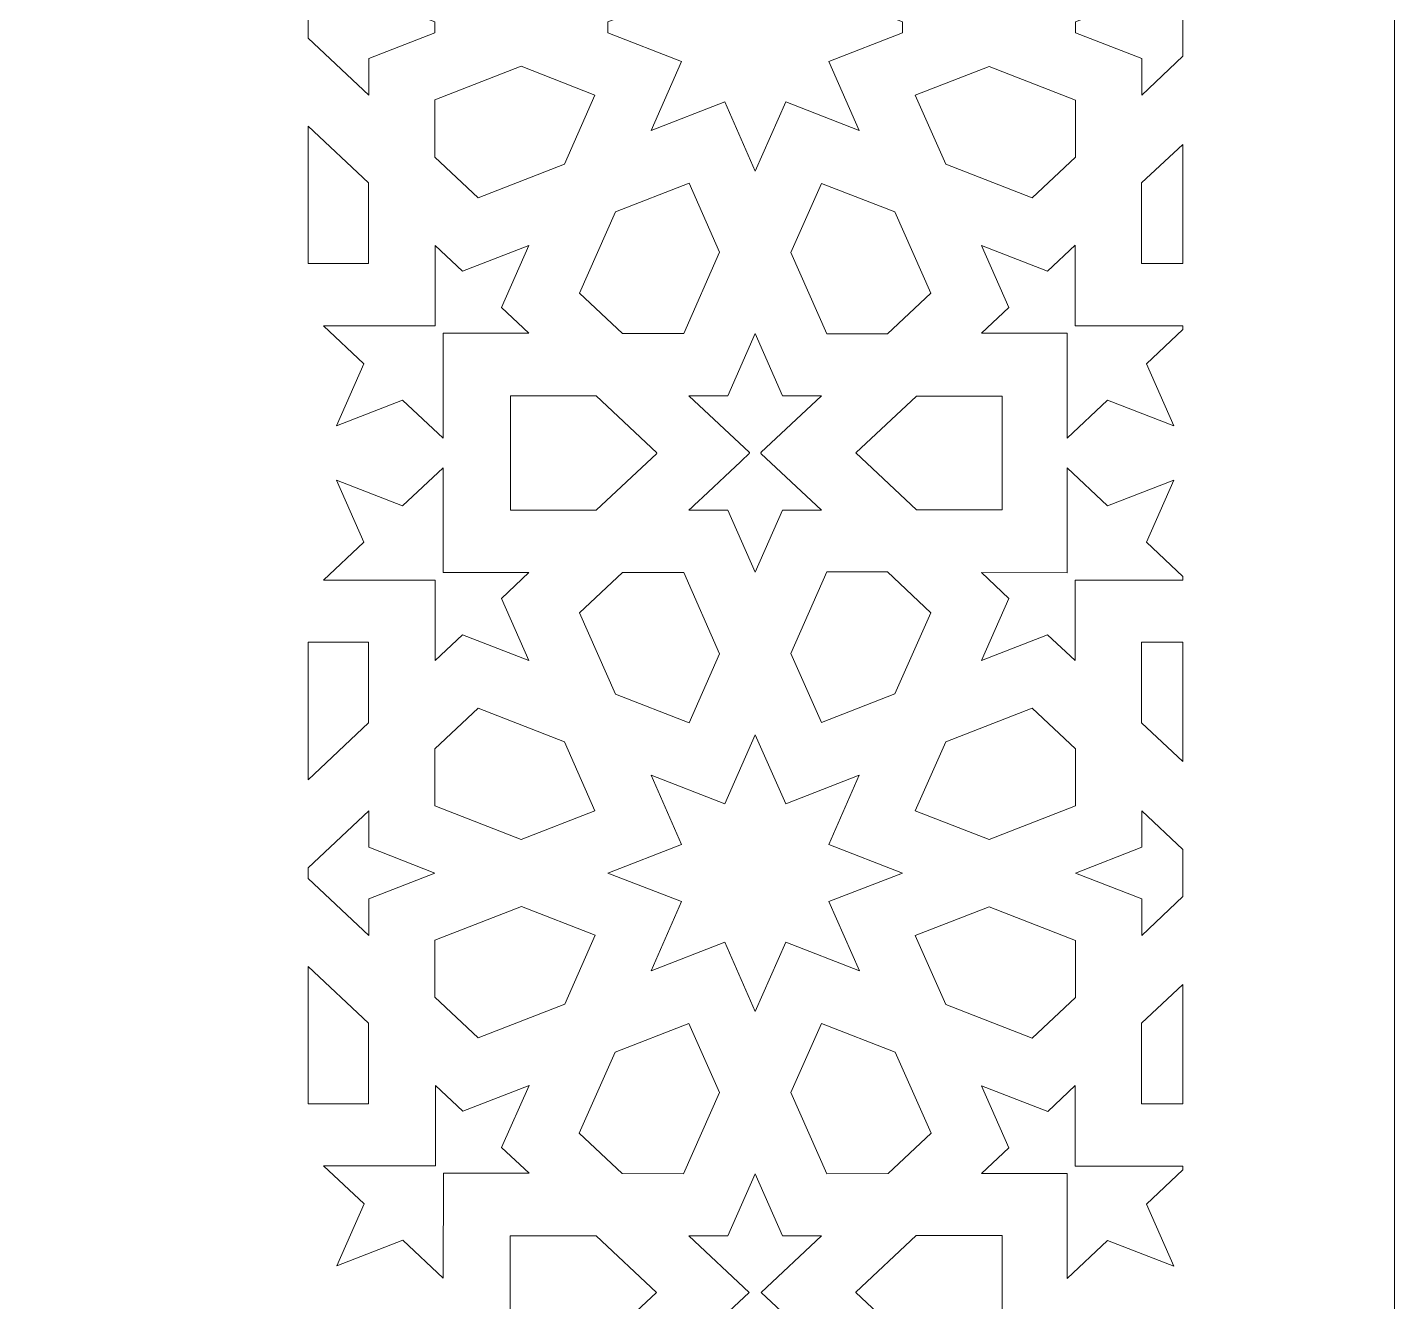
# Model space of a CAD drawing. Header units: millimetres. Extents: x -167 to 167, y -425 to 425.
# Drawn here: x 64.3 to 167, y -96 to -0.3 of the extents above; entities that cross this region are included whole.
import ezdxf

# ---------------------------------------------------------------- set-up
doc = ezdxf.new("R2010")
doc.units = ezdxf.units.MM
doc.header["$MEASUREMENT"] = 0
doc.layers.add('Layer 1', color=18, linetype='Continuous', true_color=0x000000)

msp = doc.modelspace()

# ---------------------------------------------------------------- linework, layer by layer
at = {"layer": 'Layer 1', "color": 250, "lineweight": 9, "true_color": 0x333333}
msp.add_lwpolyline([(-167.02, -424.72), (167.02, -424.72), (167.02, 424.72), (-167.02, 424.72)], close=True, dxfattribs=at)
for points, knots in [([(107.94, -0.28), (107.94, -0.28), (107.94, -0.7), (107.94, -0.7), (107.94, -0.7), (113.47, -2.85), (113.47, -2.85), (113.47, -2.85), (111.18, -8.04), (111.18, -8.04), (111.18, -8.04), (116.71, -5.89), (116.71, -5.89), (116.71, -5.89), (119, -11.08), (119, -11.08), (119, -11.08), (121.29, -5.89), (121.29, -5.89), (121.29, -5.89), (126.82, -8.04), (126.82, -8.04), (126.82, -8.04), (124.53, -2.85), (124.53, -2.85), (124.53, -2.85), (130.06, -0.7), (130.06, -0.7), (130.06, -0.7), (130.06, -0.28), (130.06, -0.28), (130.06, -0.28), (130.06, 0.13), (130.06, 0.13), (130.06, 0.13), (124.53, 2.28), (124.53, 2.28), (124.53, 2.28), (126.82, 7.47), (126.82, 7.47), (126.82, 7.47), (121.29, 5.32), (121.29, 5.32), (121.29, 5.32), (119, 10.52), (119, 10.52), (119, 10.52), (116.71, 5.32), (116.71, 5.32), (116.71, 5.32), (111.18, 7.47), (111.18, 7.47), (111.18, 7.47), (113.47, 2.28), (113.47, 2.28), (113.47, 2.28), (107.94, 0.13), (107.94, 0.13), (107.94, 0.13), (107.94, -0.28), (107.94, -0.28)], [0, 0, 0, 0, 0.05, 0.05, 0.05, 0.1, 0.1, 0.1, 0.15, 0.15, 0.15, 0.2, 0.2, 0.2, 0.25, 0.25, 0.25, 0.3, 0.3, 0.3, 0.35, 0.35, 0.35, 0.4, 0.4, 0.4, 0.45, 0.45, 0.45, 0.5, 0.5, 0.5, 0.55, 0.55, 0.55, 0.6, 0.6, 0.6, 0.65, 0.65, 0.65, 0.7, 0.7, 0.7, 0.75, 0.75, 0.75, 0.8, 0.8, 0.8, 0.85, 0.85, 0.85, 0.9, 0.9, 0.9, 0.95, 0.95, 0.95, 1, 1, 1, 1]), ([(85.43, 0.52), (85.43, 0.52), (89.98, 4.8), (89.98, 4.8), (89.98, 4.8), (89.98, 2.06), (89.98, 2.06), (89.98, 2.06), (94.95, 0.13), (94.95, 0.13), (94.95, 0.13), (94.95, -0.7), (94.95, -0.7), (94.95, -0.7), (89.98, -2.63), (89.98, -2.63), (89.98, -2.63), (89.98, -5.37), (89.98, -5.37), (89.98, -5.37), (85.43, -1.09), (85.43, -1.09), (85.43, -1.09), (85.42, -1.1), (85.42, -1.1), (85.42, -1.1), (85.42, 0.54), (85.42, 0.54), (85.42, 0.54), (85.43, 0.52), (85.43, 0.52)], [0, 0, 0, 0, 0.1, 0.1, 0.1, 0.2, 0.2, 0.2, 0.3, 0.3, 0.3, 0.4, 0.4, 0.4, 0.5, 0.5, 0.5, 0.6, 0.6, 0.6, 0.7, 0.7, 0.7, 0.8, 0.8, 0.8, 0.9, 0.9, 0.9, 1, 1, 1, 1]), ([(148.03, 2.06), (148.03, 2.06), (148.03, 4.8), (148.03, 4.8), (148.03, 4.8), (151.12, 1.89), (151.12, 1.89), (151.12, 1.89), (151.12, -2.46), (151.12, -2.46), (151.12, -2.46), (148.03, -5.37), (148.03, -5.37), (148.03, -5.37), (148.03, -2.63), (148.03, -2.63), (148.03, -2.63), (143.06, -0.7), (143.06, -0.7), (143.06, -0.7), (143.06, 0.13), (143.06, 0.13), (143.06, 0.13), (148.03, 2.06), (148.03, 2.06)], [0, 0, 0, 0, 0.1, 0.1, 0.1, 0.2, 0.2, 0.2, 0.3, 0.3, 0.3, 0.4, 0.4, 0.4, 0.5, 0.5, 0.5, 0.7, 0.7, 0.7, 0.9, 0.9, 0.9, 1, 1, 1, 1]), ([(101.43, -3.21), (101.43, -3.21), (106.97, -5.37), (106.97, -5.37), (106.97, -5.37), (104.68, -10.55), (104.68, -10.55), (104.68, -10.55), (98.19, -13.08), (98.19, -13.08), (98.19, -13.08), (94.94, -10.03), (94.94, -10.03), (94.94, -10.03), (94.94, -5.74), (94.94, -5.74), (94.94, -5.74), (101.43, -3.21), (101.43, -3.21)], [0, 0, 0, 0, 0.166667, 0.166667, 0.166667, 0.333333, 0.333333, 0.333333, 0.5, 0.5, 0.5, 0.666667, 0.666667, 0.666667, 0.833333, 0.833333, 0.833333, 1, 1, 1, 1]), ([(136.56, -3.22), (136.56, -3.22), (143.06, -5.75), (143.06, -5.75), (143.06, -5.75), (143.06, -10.04), (143.06, -10.04), (143.06, -10.04), (139.81, -13.09), (139.81, -13.09), (139.81, -13.09), (133.31, -10.56), (133.31, -10.56), (133.31, -10.56), (131.02, -5.38), (131.02, -5.38), (131.02, -5.38), (136.56, -3.22), (136.56, -3.22)], [0, 0, 0, 0, 0.166667, 0.166667, 0.166667, 0.333333, 0.333333, 0.333333, 0.5, 0.5, 0.5, 0.666667, 0.666667, 0.666667, 0.833333, 0.833333, 0.833333, 1, 1, 1, 1]), ([(89.97, -11.97), (89.97, -11.97), (89.97, -18.03), (89.97, -18.03), (89.97, -18.03), (85.42, -18.03), (85.42, -18.03), (85.42, -18.03), (85.42, -7.7), (85.42, -7.7), (85.42, -7.7), (89.97, -11.97), (89.97, -11.97)], [0, 0, 0, 0, 0.25, 0.25, 0.25, 0.5, 0.5, 0.5, 0.75, 0.75, 0.75, 1, 1, 1, 1]), ([(151.12, -9.07), (151.12, -9.07), (151.12, -18.03), (151.12, -18.03), (151.12, -18.03), (148.02, -18.03), (148.02, -18.03), (148.02, -18.03), (148.02, -11.97), (148.02, -11.97), (148.02, -11.97), (151.12, -9.07), (151.12, -9.07)], [0, 0, 0, 0, 0.25, 0.25, 0.25, 0.5, 0.5, 0.5, 0.75, 0.75, 0.75, 1, 1, 1, 1]), ([(108.5, -14.14), (108.5, -14.14), (114.03, -11.98), (114.03, -11.98), (114.03, -11.98), (116.32, -17.17), (116.32, -17.17), (116.32, -17.17), (113.63, -23.27), (113.63, -23.27), (113.63, -23.27), (109.03, -23.27), (109.03, -23.27), (109.03, -23.27), (105.8, -20.24), (105.8, -20.24), (105.8, -20.24), (108.5, -14.14), (108.5, -14.14)], [0, 0, 0, 0, 0.166667, 0.166667, 0.166667, 0.333333, 0.333333, 0.333333, 0.5, 0.5, 0.5, 0.666667, 0.666667, 0.666667, 0.833333, 0.833333, 0.833333, 1, 1, 1, 1]), ([(123.98, -12.01), (123.98, -12.01), (129.5, -14.15), (129.5, -14.15), (129.5, -14.15), (132.19, -20.25), (132.19, -20.25), (132.19, -20.25), (128.94, -23.31), (128.94, -23.31), (128.94, -23.31), (124.37, -23.31), (124.37, -23.31), (124.37, -23.31), (121.68, -17.2), (121.68, -17.2), (121.68, -17.2), (123.98, -12.01), (123.98, -12.01)], [0, 0, 0, 0, 0.166667, 0.166667, 0.166667, 0.333333, 0.333333, 0.333333, 0.5, 0.5, 0.5, 0.666667, 0.666667, 0.666667, 0.833333, 0.833333, 0.833333, 1, 1, 1, 1]), ([(94.97, -22.7), (94.97, -22.7), (94.97, -16.66), (94.97, -16.66), (94.97, -16.66), (97.03, -18.59), (97.03, -18.59), (97.03, -18.59), (102, -16.66), (102, -16.66), (102, -16.66), (99.94, -21.33), (99.94, -21.33), (99.94, -21.33), (102, -23.26), (102, -23.26), (102, -23.26), (95.57, -23.26), (95.57, -23.26), (95.57, -23.26), (95.56, -31.13), (95.56, -31.13), (95.56, -31.13), (92.52, -28.28), (92.52, -28.28), (92.52, -28.28), (87.56, -30.21), (87.56, -30.21), (87.56, -30.21), (89.61, -25.55), (89.61, -25.55), (89.61, -25.55), (86.57, -22.69), (86.57, -22.69), (86.57, -22.69), (94.97, -22.7), (94.97, -22.7)], [0, 0, 0, 0, 0.083333, 0.083333, 0.083333, 0.166667, 0.166667, 0.166667, 0.25, 0.25, 0.25, 0.333333, 0.333333, 0.333333, 0.416667, 0.416667, 0.416667, 0.5, 0.5, 0.5, 0.583333, 0.583333, 0.583333, 0.666667, 0.666667, 0.666667, 0.75, 0.75, 0.75, 0.833333, 0.833333, 0.833333, 0.916667, 0.916667, 0.916667, 1, 1, 1, 1]), ([(138.05, -21.32), (138.05, -21.32), (136, -16.66), (136, -16.66), (136, -16.66), (140.96, -18.59), (140.96, -18.59), (140.96, -18.59), (143.03, -16.65), (143.03, -16.65), (143.03, -16.65), (143.02, -22.69), (143.02, -22.69), (143.02, -22.69), (151.12, -22.69), (151.12, -22.69), (151.12, -22.69), (151.12, -22.98), (151.12, -22.98), (151.12, -22.98), (148.38, -25.55), (148.38, -25.55), (148.38, -25.55), (150.44, -30.21), (150.44, -30.21), (150.44, -30.21), (145.47, -28.28), (145.47, -28.28), (145.47, -28.28), (142.43, -31.13), (142.43, -31.13), (142.43, -31.13), (142.43, -23.25), (142.43, -23.25), (142.43, -23.25), (135.99, -23.26), (135.99, -23.26), (135.99, -23.26), (138.05, -21.32), (138.05, -21.32)], [0, 0, 0, 0, 0.076923, 0.076923, 0.076923, 0.153846, 0.153846, 0.153846, 0.230769, 0.230769, 0.230769, 0.307692, 0.307692, 0.307692, 0.384615, 0.384615, 0.384615, 0.461538, 0.461538, 0.461538, 0.538462, 0.538462, 0.538462, 0.615385, 0.615385, 0.615385, 0.692308, 0.692308, 0.692308, 0.769231, 0.769231, 0.769231, 0.846154, 0.846154, 0.846154, 0.923077, 0.923077, 0.923077, 1, 1, 1, 1]), ([(116.94, -27.95), (116.94, -27.95), (118.99, -23.29), (118.99, -23.29), (118.99, -23.29), (121.05, -27.95), (121.05, -27.95), (121.05, -27.95), (123.97, -27.95), (123.97, -27.95), (123.97, -27.95), (119.42, -32.22), (119.42, -32.22), (119.42, -32.22), (119.45, -32.25), (119.45, -32.25), (119.45, -32.25), (119.42, -32.28), (119.42, -32.28), (119.42, -32.28), (123.97, -36.55), (123.97, -36.55), (123.97, -36.55), (121.05, -36.55), (121.05, -36.55), (121.05, -36.55), (118.99, -41.21), (118.99, -41.21), (118.99, -41.21), (116.94, -36.55), (116.94, -36.55), (116.94, -36.55), (114.02, -36.55), (114.02, -36.55), (114.02, -36.55), (118.57, -32.28), (118.58, -32.28), (118.58, -32.28), (118.55, -32.25), (118.55, -32.25), (118.55, -32.25), (118.58, -32.22), (118.57, -32.22), (118.57, -32.22), (114.02, -27.95), (114.02, -27.95), (114.02, -27.95), (116.94, -27.95), (116.94, -27.95)], [0, 0, 0, 0, 0.045455, 0.045455, 0.045455, 0.090909, 0.090909, 0.090909, 0.136364, 0.136364, 0.136364, 0.272727, 0.272727, 0.272727, 0.318182, 0.318182, 0.318182, 0.454545, 0.454545, 0.454545, 0.5, 0.5, 0.5, 0.545455, 0.545455, 0.545455, 0.590909, 0.590909, 0.590909, 0.636364, 0.636364, 0.636364, 0.681818, 0.681818, 0.681818, 0.772727, 0.772727, 0.772727, 0.818182, 0.818182, 0.818182, 0.909091, 0.909091, 0.909091, 0.954545, 0.954545, 0.954545, 1, 1, 1, 1]), ([(107.07, -27.95), (107.07, -27.95), (111.61, -32.23), (111.61, -32.23), (111.61, -32.23), (111.58, -32.25), (111.58, -32.25), (111.58, -32.25), (111.61, -32.28), (111.61, -32.28), (111.61, -32.28), (107.07, -36.55), (107.07, -36.55), (107.07, -36.55), (100.62, -36.55), (100.62, -36.55), (100.62, -36.55), (100.62, -27.95), (100.62, -27.95), (100.62, -27.95), (107.07, -27.95), (107.07, -27.95)], [0, 0, 0, 0, 0.142857, 0.142857, 0.142857, 0.285714, 0.285714, 0.285714, 0.428571, 0.428571, 0.428571, 0.571429, 0.571429, 0.571429, 0.714286, 0.714286, 0.714286, 0.857143, 0.857143, 0.857143, 1, 1, 1, 1]), ([(131.11, -27.98), (131.11, -27.98), (137.56, -27.98), (137.56, -27.98), (137.56, -27.98), (137.56, -36.53), (137.56, -36.53), (137.56, -36.53), (131.11, -36.53), (131.11, -36.53), (131.11, -36.53), (126.57, -32.25), (126.57, -32.25), (126.57, -32.25), (131.11, -27.98), (131.11, -27.98)], [0, 0, 0, 0, 0.2, 0.2, 0.2, 0.4, 0.4, 0.4, 0.6, 0.6, 0.6, 0.8, 0.8, 0.8, 1, 1, 1, 1]), ([(89.61, -38.95), (89.61, -38.95), (87.56, -34.29), (87.56, -34.29), (87.56, -34.29), (92.52, -36.22), (92.52, -36.22), (92.52, -36.22), (95.56, -33.37), (95.56, -33.37), (95.56, -33.37), (95.57, -41.24), (95.57, -41.24), (95.57, -41.24), (102, -41.24), (102, -41.24), (102, -41.24), (99.94, -43.18), (99.94, -43.18), (99.94, -43.18), (102, -47.84), (102, -47.84), (102, -47.84), (97.03, -45.91), (97.03, -45.91), (97.03, -45.91), (94.97, -47.84), (94.97, -47.84), (94.97, -47.84), (94.97, -41.81), (94.97, -41.81), (94.97, -41.81), (86.57, -41.81), (86.57, -41.81), (86.57, -41.81), (89.61, -38.95), (89.61, -38.95)], [0, 0, 0, 0, 0.083333, 0.083333, 0.083333, 0.166667, 0.166667, 0.166667, 0.25, 0.25, 0.25, 0.333333, 0.333333, 0.333333, 0.416667, 0.416667, 0.416667, 0.5, 0.5, 0.5, 0.583333, 0.583333, 0.583333, 0.666667, 0.666667, 0.666667, 0.75, 0.75, 0.75, 0.833333, 0.833333, 0.833333, 0.916667, 0.916667, 0.916667, 1, 1, 1, 1]), ([(142.43, -41.25), (142.43, -41.25), (142.43, -33.37), (142.43, -33.37), (142.43, -33.37), (145.47, -36.22), (145.47, -36.22), (145.47, -36.22), (150.44, -34.29), (150.44, -34.29), (150.44, -34.29), (148.38, -38.95), (148.38, -38.95), (148.38, -38.95), (151.12, -41.52), (151.12, -41.52), (151.12, -41.52), (151.12, -41.81), (151.12, -41.81), (151.12, -41.81), (143.02, -41.81), (143.02, -41.81), (143.02, -41.81), (143.03, -47.85), (143.03, -47.85), (143.03, -47.85), (140.96, -45.91), (140.96, -45.91), (140.96, -45.91), (136, -47.84), (136, -47.84), (136, -47.84), (138.05, -43.18), (138.05, -43.18), (138.05, -43.18), (135.99, -41.24), (135.99, -41.24), (135.99, -41.24), (142.43, -41.25), (142.43, -41.25)], [0, 0, 0, 0, 0.076923, 0.076923, 0.076923, 0.153846, 0.153846, 0.153846, 0.230769, 0.230769, 0.230769, 0.307692, 0.307692, 0.307692, 0.384615, 0.384615, 0.384615, 0.461538, 0.461538, 0.461538, 0.538462, 0.538462, 0.538462, 0.615385, 0.615385, 0.615385, 0.692308, 0.692308, 0.692308, 0.769231, 0.769231, 0.769231, 0.846154, 0.846154, 0.846154, 0.923077, 0.923077, 0.923077, 1, 1, 1, 1]), ([(109.03, -41.23), (109.03, -41.23), (113.63, -41.23), (113.63, -41.23), (113.63, -41.23), (116.32, -47.33), (116.32, -47.33), (116.32, -47.33), (114.03, -52.52), (114.03, -52.52), (114.03, -52.52), (108.5, -50.36), (108.5, -50.36), (108.5, -50.36), (105.8, -44.26), (105.8, -44.26), (105.8, -44.26), (109.03, -41.23), (109.03, -41.23)], [0, 0, 0, 0, 0.166667, 0.166667, 0.166667, 0.333333, 0.333333, 0.333333, 0.5, 0.5, 0.5, 0.666667, 0.666667, 0.666667, 0.833333, 0.833333, 0.833333, 1, 1, 1, 1]), ([(124.37, -41.19), (124.37, -41.19), (128.94, -41.19), (128.94, -41.19), (128.94, -41.19), (132.19, -44.25), (132.19, -44.25), (132.19, -44.25), (129.5, -50.35), (129.5, -50.35), (129.5, -50.35), (123.98, -52.5), (123.98, -52.5), (123.98, -52.5), (121.68, -47.3), (121.68, -47.3), (121.68, -47.3), (124.37, -41.19), (124.37, -41.19)], [0, 0, 0, 0, 0.166667, 0.166667, 0.166667, 0.333333, 0.333333, 0.333333, 0.5, 0.5, 0.5, 0.666667, 0.666667, 0.666667, 0.833333, 0.833333, 0.833333, 1, 1, 1, 1]), ([(89.97, -46.47), (89.97, -46.47), (89.97, -52.53), (89.97, -52.53), (89.97, -52.53), (85.42, -56.8), (85.42, -56.8), (85.42, -56.8), (85.42, -46.47), (85.42, -46.47), (85.42, -46.47), (89.97, -46.47), (89.97, -46.47)], [0, 0, 0, 0, 0.25, 0.25, 0.25, 0.5, 0.5, 0.5, 0.75, 0.75, 0.75, 1, 1, 1, 1]), ([(151.12, -46.47), (151.12, -46.47), (151.12, -55.43), (151.12, -55.43), (151.12, -55.43), (148.02, -52.53), (148.02, -52.53), (148.02, -52.53), (148.02, -46.47), (148.02, -46.47), (148.02, -46.47), (151.12, -46.47), (151.12, -46.47)], [0, 0, 0, 0, 0.25, 0.25, 0.25, 0.5, 0.5, 0.5, 0.75, 0.75, 0.75, 1, 1, 1, 1]), ([(98.19, -51.42), (98.19, -51.42), (104.68, -53.95), (104.68, -53.95), (104.68, -53.95), (106.97, -59.13), (106.97, -59.13), (106.97, -59.13), (101.43, -61.29), (101.43, -61.29), (101.43, -61.29), (94.94, -58.76), (94.94, -58.76), (94.94, -58.76), (94.94, -54.47), (94.94, -54.47), (94.94, -54.47), (98.19, -51.42), (98.19, -51.42)], [0, 0, 0, 0, 0.166667, 0.166667, 0.166667, 0.333333, 0.333333, 0.333333, 0.5, 0.5, 0.5, 0.666667, 0.666667, 0.666667, 0.833333, 0.833333, 0.833333, 1, 1, 1, 1]), ([(133.31, -53.94), (133.31, -53.94), (139.81, -51.41), (139.81, -51.41), (139.81, -51.41), (143.06, -54.47), (143.06, -54.47), (143.06, -54.47), (143.06, -58.75), (143.06, -58.75), (143.06, -58.75), (136.56, -61.28), (136.56, -61.28), (136.56, -61.28), (131.02, -59.12), (131.02, -59.12), (131.02, -59.12), (133.31, -53.94), (133.31, -53.94)], [0, 0, 0, 0, 0.166667, 0.166667, 0.166667, 0.333333, 0.333333, 0.333333, 0.5, 0.5, 0.5, 0.666667, 0.666667, 0.666667, 0.833333, 0.833333, 0.833333, 1, 1, 1, 1]), ([(113.47, -61.65), (113.47, -61.65), (111.18, -56.46), (111.18, -56.46), (111.18, -56.46), (116.71, -58.61), (116.71, -58.61), (116.71, -58.61), (119, -53.42), (119, -53.42), (119, -53.42), (121.29, -58.61), (121.29, -58.61), (121.29, -58.61), (126.82, -56.46), (126.82, -56.46), (126.82, -56.46), (124.53, -61.65), (124.53, -61.65), (124.53, -61.65), (130.06, -63.8), (130.06, -63.8), (130.06, -63.8), (124.54, -65.95), (124.54, -65.95), (124.54, -65.95), (126.83, -71.14), (126.83, -71.14), (126.83, -71.14), (121.29, -68.99), (121.29, -68.99), (121.29, -68.99), (119, -74.19), (119, -74.19), (119, -74.19), (116.71, -69), (116.71, -69), (116.71, -69), (111.18, -71.15), (111.18, -71.15), (111.18, -71.15), (113.47, -65.95), (113.47, -65.95), (113.47, -65.95), (107.94, -63.8), (107.94, -63.8), (107.94, -63.8), (113.47, -61.65), (113.47, -61.65)], [0, 0, 0, 0, 0.0625, 0.0625, 0.0625, 0.125, 0.125, 0.125, 0.1875, 0.1875, 0.1875, 0.25, 0.25, 0.25, 0.3125, 0.3125, 0.3125, 0.375, 0.375, 0.375, 0.4375, 0.4375, 0.4375, 0.5, 0.5, 0.5, 0.5625, 0.5625, 0.5625, 0.625, 0.625, 0.625, 0.6875, 0.6875, 0.6875, 0.75, 0.75, 0.75, 0.8125, 0.8125, 0.8125, 0.875, 0.875, 0.875, 0.9375, 0.9375, 0.9375, 1, 1, 1, 1]), ([(85.43, -63.41), (85.43, -63.41), (89.98, -59.14), (89.98, -59.14), (89.98, -59.14), (89.98, -61.87), (89.98, -61.87), (89.98, -61.87), (94.95, -63.81), (94.95, -63.81), (94.95, -63.81), (89.98, -65.74), (89.98, -65.74), (89.98, -65.74), (89.98, -68.48), (89.98, -68.48), (89.98, -68.48), (85.44, -64.2), (85.44, -64.2), (85.44, -64.2), (85.42, -64.22), (85.42, -64.22), (85.42, -64.22), (85.42, -63.4), (85.42, -63.4), (85.42, -63.4), (85.43, -63.41), (85.43, -63.41)], [0, 0, 0, 0, 0.111111, 0.111111, 0.111111, 0.222222, 0.222222, 0.222222, 0.333333, 0.333333, 0.333333, 0.444444, 0.444444, 0.444444, 0.555556, 0.555556, 0.555556, 0.666667, 0.666667, 0.666667, 0.777778, 0.777778, 0.777778, 0.888889, 0.888889, 0.888889, 1, 1, 1, 1]), ([(148.03, -61.87), (148.03, -61.87), (148.03, -59.14), (148.03, -59.14), (148.03, -59.14), (151.12, -62.04), (151.12, -62.04), (151.12, -62.04), (151.12, -65.57), (151.12, -65.57), (151.12, -65.57), (148.03, -68.48), (148.03, -68.48), (148.03, -68.48), (148.03, -65.74), (148.03, -65.74), (148.03, -65.74), (143.06, -63.8), (143.06, -63.8), (143.06, -63.8), (148.03, -61.87), (148.03, -61.87)], [0, 0, 0, 0, 0.142857, 0.142857, 0.142857, 0.285714, 0.285714, 0.285714, 0.428571, 0.428571, 0.428571, 0.571429, 0.571429, 0.571429, 0.714286, 0.714286, 0.714286, 0.857143, 0.857143, 0.857143, 1, 1, 1, 1]), ([(101.45, -66.32), (101.45, -66.32), (106.99, -68.47), (106.99, -68.47), (106.99, -68.47), (104.7, -73.66), (104.7, -73.66), (104.7, -73.66), (98.2, -76.18), (98.2, -76.18), (98.2, -76.18), (94.95, -73.13), (94.95, -73.13), (94.95, -73.13), (94.95, -68.85), (94.95, -68.85), (94.95, -68.85), (101.45, -66.32), (101.45, -66.32)], [0, 0, 0, 0, 0.166667, 0.166667, 0.166667, 0.333333, 0.333333, 0.333333, 0.5, 0.5, 0.5, 0.666667, 0.666667, 0.666667, 0.833333, 0.833333, 0.833333, 1, 1, 1, 1]), ([(136.56, -66.33), (136.56, -66.33), (143.06, -68.86), (143.06, -68.86), (143.06, -68.86), (143.06, -73.15), (143.06, -73.15), (143.06, -73.15), (139.81, -76.2), (139.81, -76.2), (139.81, -76.2), (133.31, -73.67), (133.31, -73.67), (133.31, -73.67), (131.02, -68.49), (131.02, -68.49), (131.02, -68.49), (136.56, -66.33), (136.56, -66.33)], [0, 0, 0, 0, 0.166667, 0.166667, 0.166667, 0.333333, 0.333333, 0.333333, 0.5, 0.5, 0.5, 0.666667, 0.666667, 0.666667, 0.833333, 0.833333, 0.833333, 1, 1, 1, 1]), ([(89.97, -75.08), (89.97, -75.08), (89.97, -81.14), (89.97, -81.14), (89.97, -81.14), (85.42, -81.14), (85.42, -81.14), (85.42, -81.14), (85.42, -70.81), (85.42, -70.81), (85.42, -70.81), (89.97, -75.08), (89.97, -75.08)], [0, 0, 0, 0, 0.25, 0.25, 0.25, 0.5, 0.5, 0.5, 0.75, 0.75, 0.75, 1, 1, 1, 1]), ([(151.12, -72.18), (151.12, -72.18), (151.12, -81.14), (151.12, -81.14), (151.12, -81.14), (148.02, -81.14), (148.02, -81.14), (148.02, -81.14), (148.02, -75.08), (148.02, -75.08), (148.02, -75.08), (151.12, -72.18), (151.12, -72.18)], [0, 0, 0, 0, 0.25, 0.25, 0.25, 0.5, 0.5, 0.5, 0.75, 0.75, 0.75, 1, 1, 1, 1]), ([(108.48, -77.25), (108.48, -77.25), (114.02, -75.1), (114.02, -75.1), (114.02, -75.1), (116.31, -80.28), (116.31, -80.28), (116.31, -80.28), (113.62, -86.39), (113.62, -86.39), (113.62, -86.39), (109.02, -86.38), (109.02, -86.38), (109.02, -86.38), (105.79, -83.35), (105.79, -83.35), (105.79, -83.35), (108.48, -77.25), (108.48, -77.25)], [0, 0, 0, 0, 0.166667, 0.166667, 0.166667, 0.333333, 0.333333, 0.333333, 0.5, 0.5, 0.5, 0.666667, 0.666667, 0.666667, 0.833333, 0.833333, 0.833333, 1, 1, 1, 1]), ([(123.98, -75.1), (123.98, -75.1), (129.51, -77.25), (129.51, -77.25), (129.51, -77.25), (132.21, -83.35), (132.21, -83.35), (132.21, -83.35), (128.98, -86.38), (128.98, -86.38), (128.98, -86.38), (124.38, -86.39), (124.38, -86.39), (124.38, -86.39), (121.69, -80.28), (121.69, -80.28), (121.69, -80.28), (123.98, -75.1), (123.98, -75.1)], [0, 0, 0, 0, 0.166667, 0.166667, 0.166667, 0.333333, 0.333333, 0.333333, 0.5, 0.5, 0.5, 0.666667, 0.666667, 0.666667, 0.833333, 0.833333, 0.833333, 1, 1, 1, 1]), ([(94.99, -85.79), (94.99, -85.79), (94.99, -79.75), (94.99, -79.75), (94.99, -79.75), (97.05, -81.68), (97.05, -81.68), (97.05, -81.68), (102.02, -79.75), (102.02, -79.75), (102.02, -79.75), (99.96, -84.42), (99.96, -84.42), (99.96, -84.42), (102.02, -86.35), (102.02, -86.35), (102.02, -86.35), (95.59, -86.35), (95.59, -86.35), (95.59, -86.35), (95.58, -94.22), (95.58, -94.22), (95.58, -94.22), (92.55, -91.37), (92.55, -91.37), (92.55, -91.37), (87.58, -93.3), (87.58, -93.3), (87.58, -93.3), (89.64, -88.64), (89.64, -88.64), (89.64, -88.64), (86.59, -85.78), (86.59, -85.78), (86.59, -85.78), (94.99, -85.79), (94.99, -85.79)], [0, 0, 0, 0, 0.083333, 0.083333, 0.083333, 0.166667, 0.166667, 0.166667, 0.25, 0.25, 0.25, 0.333333, 0.333333, 0.333333, 0.416667, 0.416667, 0.416667, 0.5, 0.5, 0.5, 0.583333, 0.583333, 0.583333, 0.666667, 0.666667, 0.666667, 0.75, 0.75, 0.75, 0.833333, 0.833333, 0.833333, 0.916667, 0.916667, 0.916667, 1, 1, 1, 1]), ([(138.06, -84.44), (138.06, -84.44), (136, -79.78), (136, -79.78), (136, -79.78), (140.97, -81.71), (140.97, -81.71), (140.97, -81.71), (143.03, -79.77), (143.03, -79.77), (143.03, -79.77), (143.03, -85.81), (143.03, -85.81), (143.03, -85.81), (151.12, -85.82), (151.12, -85.82), (151.12, -85.82), (151.12, -86.1), (151.12, -86.1), (151.12, -86.1), (148.38, -88.67), (148.38, -88.67), (148.38, -88.67), (150.43, -93.33), (150.43, -93.33), (150.43, -93.33), (145.47, -91.4), (145.47, -91.4), (145.47, -91.4), (142.42, -94.26), (142.42, -94.26), (142.42, -94.26), (142.43, -86.37), (142.43, -86.37), (142.43, -86.37), (136, -86.37), (136, -86.37), (136, -86.37), (138.06, -84.44), (138.06, -84.44)], [0, 0, 0, 0, 0.076923, 0.076923, 0.076923, 0.153846, 0.153846, 0.153846, 0.230769, 0.230769, 0.230769, 0.307692, 0.307692, 0.307692, 0.384615, 0.384615, 0.384615, 0.461538, 0.461538, 0.461538, 0.538462, 0.538462, 0.538462, 0.615385, 0.615385, 0.615385, 0.692308, 0.692308, 0.692308, 0.769231, 0.769231, 0.769231, 0.846154, 0.846154, 0.846154, 0.923077, 0.923077, 0.923077, 1, 1, 1, 1]), ([(116.94, -91.05), (116.94, -91.05), (118.99, -86.39), (118.99, -86.39), (118.99, -86.39), (121.05, -91.05), (121.05, -91.05), (121.05, -91.05), (123.97, -91.05), (123.97, -91.05), (123.97, -91.05), (119.44, -95.3), (119.44, -95.3), (119.44, -95.3), (123.97, -99.54), (123.97, -99.54), (123.97, -99.54), (121.05, -99.54), (121.05, -99.54), (121.05, -99.54), (118.99, -104.2), (118.99, -104.2), (118.99, -104.2), (116.94, -99.54), (116.94, -99.54), (116.94, -99.54), (114.02, -99.54), (114.02, -99.54), (114.02, -99.54), (118.55, -95.3), (118.55, -95.3), (118.55, -95.3), (114.02, -91.05), (114.02, -91.05), (114.02, -91.05), (116.94, -91.05), (116.94, -91.05)], [0, 0, 0, 0, 0.083333, 0.083333, 0.083333, 0.166667, 0.166667, 0.166667, 0.25, 0.25, 0.25, 0.333333, 0.333333, 0.333333, 0.416667, 0.416667, 0.416667, 0.5, 0.5, 0.5, 0.583333, 0.583333, 0.583333, 0.666667, 0.666667, 0.666667, 0.75, 0.75, 0.75, 0.833333, 0.833333, 0.833333, 0.916667, 0.916667, 0.916667, 1, 1, 1, 1]), ([(107.07, -91.05), (107.07, -91.05), (111.59, -95.3), (111.59, -95.3), (111.59, -95.3), (107.07, -99.54), (107.07, -99.54), (107.07, -99.54), (100.61, -99.54), (100.61, -99.54), (100.61, -99.54), (100.61, -91.05), (100.61, -91.05), (100.61, -91.05), (107.07, -91.05), (107.07, -91.05)], [0, 0, 0, 0, 0.2, 0.2, 0.2, 0.4, 0.4, 0.4, 0.6, 0.6, 0.6, 0.8, 0.8, 0.8, 1, 1, 1, 1]), ([(131.1, -91.03), (131.1, -91.03), (137.55, -91.03), (137.55, -91.03), (137.55, -91.03), (137.55, -99.56), (137.55, -99.56), (137.55, -99.56), (131.1, -99.56), (131.1, -99.56), (131.1, -99.56), (126.56, -95.3), (126.56, -95.3), (126.56, -95.3), (126.57, -95.3), (126.56, -95.29), (126.56, -95.29), (131.1, -91.03), (131.1, -91.03)], [0, 0, 0, 0, 0.142857, 0.142857, 0.142857, 0.285714, 0.285714, 0.285714, 0.428571, 0.428571, 0.428571, 0.571429, 0.571429, 0.571429, 0.857143, 0.857143, 0.857143, 1, 1, 1, 1])]:
    msp.add_open_spline(points, degree=3, knots=knots, dxfattribs=at)

doc.saveas('drawing.dxf')
